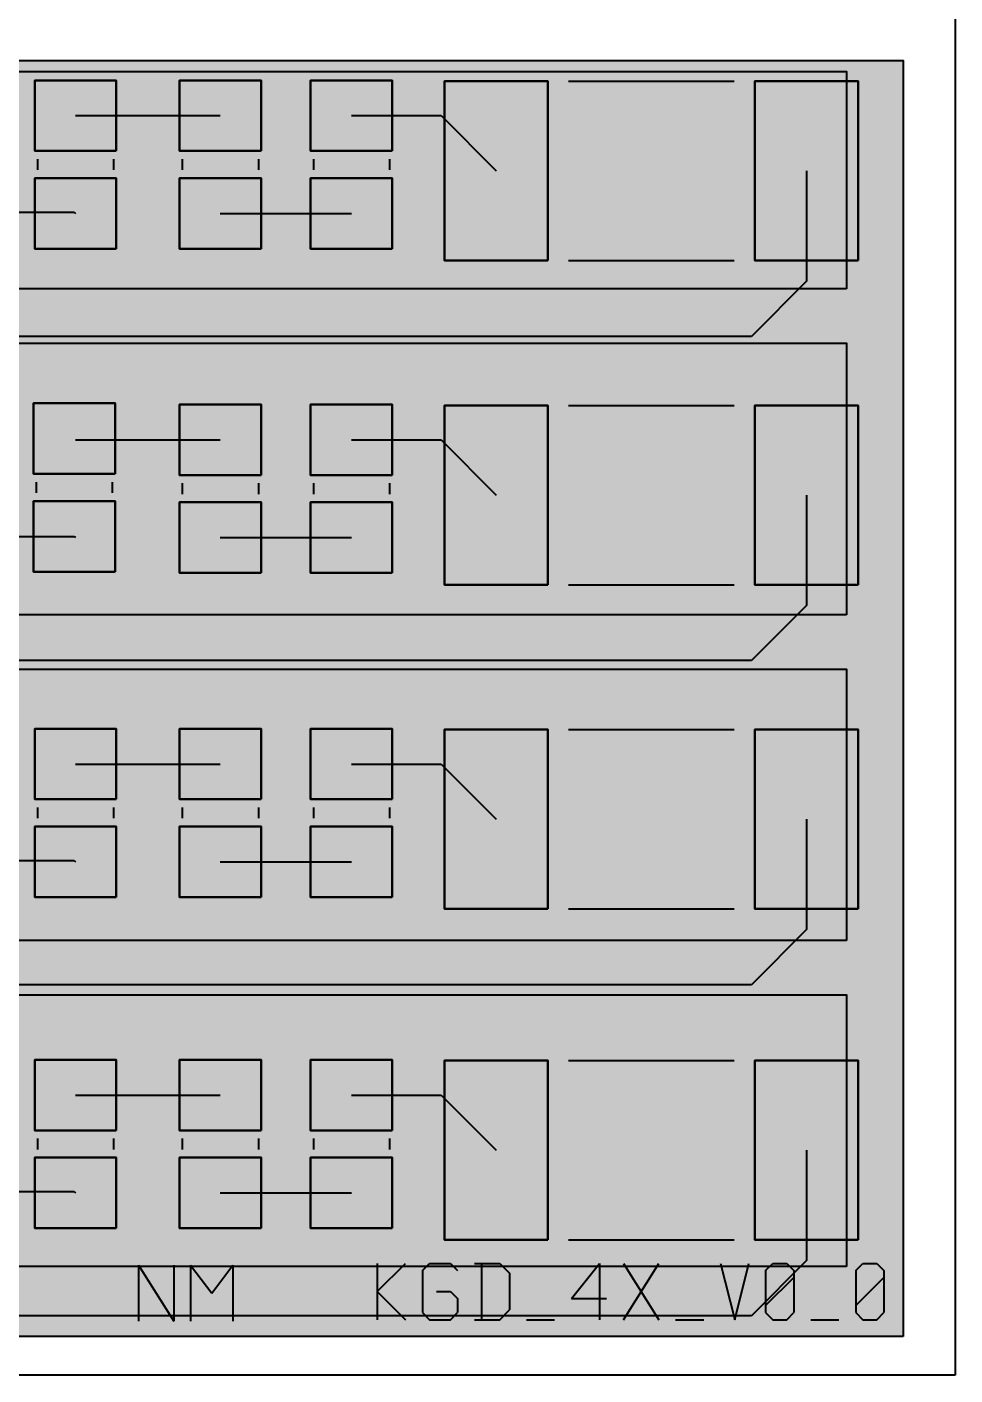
# Model space of a CAD drawing. Header units: millimetres. Extents: x 2.6 to 35.6, y 1.8 to 39.3.
# Drawn here: x 18.48 to 35.57, y 1.81 to 26.64 of the extents above; entities that cross this region are included whole.
import ezdxf

# ---------------------------------------------------------------- set-up
doc = ezdxf.new("R2010")
doc.units = ezdxf.units.MM
for name, color, linetype in [('bottom_copper', 7, 'Continuous'), ('bottom_silk', 7, 'Continuous'), ('outline', 7, 'Continuous'), ('top_copper', 7, 'Continuous'), ('top_silk', 7, 'Continuous')]:
    doc.layers.add(name, color=color, linetype=linetype)

# ---------------------------------------------------------------- blocks, each defined once
blk = doc.blocks.new('Block410')
at = {"layer": 'bottom_copper', "lineweight": 40}
for points in [[(0, 8.7752), (-0.0598, 8.7705), (-0.1181, 8.7565), (-0.124, 8.754), (-0.124, 23.495), (0, 23.495), (0, 8.7752)], [(1.7631, 8.774), (0.0149, 8.774), (0, 8.7752), (0, 23.495), (1.7631, 23.495), (1.7631, 8.774)], [(1.8961, 8.7565), (1.8378, 8.7705), (1.778, 8.7752), (1.7631, 8.774), (1.7631, 23.495), (1.8961, 23.495), (1.8961, 8.7565)], [(2.0872, 8.6176), (2.0482, 8.6632), (2.0026, 8.7022), (1.9515, 8.7335), (1.8961, 8.7565), (1.8961, 23.495), (2.0872, 23.495), (2.0872, 8.6176)], [(2.1602, 8.393), (2.1555, 8.4528), (2.1415, 8.5111), (2.1185, 8.5665), (2.0872, 8.6176), (2.0872, 23.495), (2.1602, 23.495), (2.1602, 8.393)], [(2.6534, 7.37), (2.6091, 7.3884), (2.5624, 7.3996), (2.5146, 7.4024), (2.1602, 7.4024), (2.1602, 23.495), (2.6534, 23.495), (2.6534, 7.37)], [(2.8054, 7.1921), (2.787, 7.2364), (2.762, 7.2773), (2.7308, 7.3138), (2.6943, 7.3449), (2.6534, 7.37), (2.6534, 23.495), (2.8054, 23.495), (2.8054, 7.1921)], [(2.8194, 7.0976), (2.8166, 7.1454), (2.8054, 7.1921), (2.8054, 23.495), (2.8194, 23.495), (2.8194, 7.0976)], [(30.991, 0), (2.8194, 0), (2.8194, 23.495), (30.991, 23.495), (30.991, 0)], [(2.1602, 7.4024), (2.159, 7.4024), (2.159, 8.3781), (2.1602, 8.393), (2.1602, 7.4024)], [(2.8054, 0), (2.6534, 0), (2.6534, 6.368), (2.6943, 6.393), (2.7308, 6.4242), (2.762, 6.4607), (2.787, 6.5016), (2.8054, 6.5459), (2.8054, 0)], [(2.8194, 0), (2.8054, 0), (2.8054, 6.5459), (2.8166, 6.5926), (2.8194, 6.6404), (2.8194, 0)], [(2.1602, 5.345), (2.159, 5.3599), (2.159, 6.3356), (2.1602, 6.3356), (2.1602, 5.345)], [(2.6534, 0), (2.1602, 0), (2.1602, 6.3356), (2.5146, 6.3356), (2.5624, 6.3384), (2.6091, 6.3496), (2.6534, 6.368), (2.6534, 0)], [(2.1602, 0), (2.0872, 0), (2.0872, 5.1204), (2.1185, 5.1715), (2.1415, 5.2269), (2.1555, 5.2852), (2.1602, 5.345), (2.1602, 0)], [(0, 0), (-0.124, 0), (-0.124, 4.984), (-0.1181, 4.9815), (-0.0598, 4.9675), (0, 4.9628), (0, 0)], [(1.8961, 0), (1.7631, 0), (1.7631, 4.964), (1.778, 4.9628), (1.8377, 4.9675), (1.8961, 4.9815), (1.8961, 0)], [(2.0872, 0), (1.8961, 0), (1.8961, 4.9815), (1.9515, 5.0045), (2.0026, 5.0358), (2.0482, 5.0748), (2.0872, 5.1204), (2.0872, 0)], [(1.7631, 0), (0, 0), (0, 4.9628), (0.0149, 4.964), (1.7631, 4.964), (1.7631, 0)]]:
    blk.add_hatch(color=7, dxfattribs=at).paths.add_polyline_path(points, flags=0)
at = {"layer": 'bottom_copper', "color": 7, "lineweight": 40}
for points in [[(0, 8.7752), (-0.0598, 8.7705), (-0.1181, 8.7565), (-0.124, 8.754), (-0.124, 23.495), (0, 23.495), (0, 8.7752)], [(1.7631, 8.774), (0.0149, 8.774), (0, 8.7752), (0, 23.495), (1.7631, 23.495), (1.7631, 8.774)], [(1.8961, 8.7565), (1.8378, 8.7705), (1.778, 8.7752), (1.7631, 8.774), (1.7631, 23.495), (1.8961, 23.495), (1.8961, 8.7565)], [(2.0872, 8.6176), (2.0482, 8.6632), (2.0026, 8.7022), (1.9515, 8.7335), (1.8961, 8.7565), (1.8961, 23.495), (2.0872, 23.495), (2.0872, 8.6176)], [(2.1602, 8.393), (2.1555, 8.4528), (2.1415, 8.5111), (2.1185, 8.5665), (2.0872, 8.6176), (2.0872, 23.495), (2.1602, 23.495), (2.1602, 8.393)], [(2.6534, 7.37), (2.6091, 7.3884), (2.5624, 7.3996), (2.5146, 7.4024), (2.1602, 7.4024), (2.1602, 23.495), (2.6534, 23.495), (2.6534, 7.37)], [(2.8054, 7.1921), (2.787, 7.2364), (2.762, 7.2773), (2.7308, 7.3138), (2.6943, 7.3449), (2.6534, 7.37), (2.6534, 23.495), (2.8054, 23.495), (2.8054, 7.1921)], [(2.8194, 7.0976), (2.8166, 7.1454), (2.8054, 7.1921), (2.8054, 23.495), (2.8194, 23.495), (2.8194, 7.0976)], [(30.991, 0), (2.8194, 0), (2.8194, 23.495), (30.991, 23.495), (30.991, 0)], [(2.1602, 7.4024), (2.159, 7.4024), (2.159, 8.3781), (2.1602, 8.393), (2.1602, 7.4024)], [(2.8054, 0), (2.6534, 0), (2.6534, 6.368), (2.6943, 6.393), (2.7308, 6.4242), (2.762, 6.4607), (2.787, 6.5016), (2.8054, 6.5459), (2.8054, 0)], [(2.8194, 0), (2.8054, 0), (2.8054, 6.5459), (2.8166, 6.5926), (2.8194, 6.6404), (2.8194, 0)], [(2.1602, 5.345), (2.159, 5.3599), (2.159, 6.3356), (2.1602, 6.3356), (2.1602, 5.345)], [(2.6534, 0), (2.1602, 0), (2.1602, 6.3356), (2.5146, 6.3356), (2.5624, 6.3384), (2.6091, 6.3496), (2.6534, 6.368), (2.6534, 0)], [(2.1602, 0), (2.0872, 0), (2.0872, 5.1204), (2.1185, 5.1715), (2.1415, 5.2269), (2.1555, 5.2852), (2.1602, 5.345), (2.1602, 0)], [(0, 0), (-0.124, 0), (-0.124, 4.984), (-0.1181, 4.9815), (-0.0598, 4.9675), (0, 4.9628), (0, 0)], [(1.8961, 0), (1.7631, 0), (1.7631, 4.964), (1.778, 4.9628), (1.8377, 4.9675), (1.8961, 4.9815), (1.8961, 0)], [(2.0872, 0), (1.8961, 0), (1.8961, 4.9815), (1.9515, 5.0045), (2.0026, 5.0358), (2.0482, 5.0748), (2.0872, 5.1204), (2.0872, 0)], [(1.7631, 0), (0, 0), (0, 4.9628), (0.0149, 4.964), (1.7631, 4.964), (1.7631, 0)]]:
    blk.add_lwpolyline(points, close=True, dxfattribs=at)

msp = doc.modelspace()

# ---------------------------------------------------------------- hatches: boundary and pattern name
at = {"layer": 'bottom_silk', "lineweight": 40}
for points in [[(33.572, 21.814), (13.572, 21.814), (13.572, 25.814), (33.572, 25.814), (33.572, 21.814)], [(33.572, 15.814), (13.572, 15.814), (13.572, 20.814), (33.572, 20.814), (33.572, 15.814)], [(33.572, 9.814), (13.572, 9.814), (13.572, 14.814), (33.572, 14.814), (33.572, 9.814)], [(33.572, 3.814), (13.572, 3.814), (13.572, 8.814), (33.572, 8.814), (33.572, 3.814)]]:
    msp.add_hatch(color=7, dxfattribs=at).paths.add_polyline_path(points, flags=0)
at = {"layer": 'top_copper', "lineweight": 40}
for points in [[(20.127, 24.353), (18.627, 24.353), (18.627, 25.653), (20.127, 25.653), (20.127, 24.353)], [(22.794, 24.353), (21.294, 24.353), (21.294, 25.653), (22.794, 25.653), (22.794, 24.353)], [(25.207, 24.353), (23.707, 24.353), (23.707, 25.653), (25.207, 25.653), (25.207, 24.353)], [(28.076, 22.336), (26.172, 22.336), (26.172, 25.638), (28.076, 25.638), (28.076, 22.336)], [(33.791, 22.336), (31.887, 22.336), (31.887, 25.638), (33.791, 25.638), (33.791, 22.336)], [(20.127, 22.553), (18.627, 22.553), (18.627, 23.853), (20.127, 23.853), (20.127, 22.553)], [(22.794, 22.553), (21.294, 22.553), (21.294, 23.853), (22.794, 23.853), (22.794, 22.553)], [(25.207, 22.553), (23.707, 22.553), (23.707, 23.853), (25.207, 23.853), (25.207, 22.553)], [(20.105, 18.406), (18.605, 18.406), (18.605, 19.706), (20.105, 19.706), (20.105, 18.406)], [(22.794, 18.384), (21.294, 18.384), (21.294, 19.684), (22.794, 19.684), (22.794, 18.384)], [(25.207, 18.384), (23.707, 18.384), (23.707, 19.684), (25.207, 19.684), (25.207, 18.384)], [(28.076, 16.367), (26.172, 16.367), (26.172, 19.669), (28.076, 19.669), (28.076, 16.367)], [(33.791, 16.367), (31.887, 16.367), (31.887, 19.669), (33.791, 19.669), (33.791, 16.367)], [(20.105, 16.606), (18.605, 16.606), (18.605, 17.906), (20.105, 17.906), (20.105, 16.606)], [(22.794, 16.584), (21.294, 16.584), (21.294, 17.884), (22.794, 17.884), (22.794, 16.584)], [(25.207, 16.584), (23.707, 16.584), (23.707, 17.884), (25.207, 17.884), (25.207, 16.584)], [(20.127, 12.415), (18.627, 12.415), (18.627, 13.715), (20.127, 13.715), (20.127, 12.415)], [(22.794, 12.415), (21.294, 12.415), (21.294, 13.715), (22.794, 13.715), (22.794, 12.415)], [(25.207, 12.415), (23.707, 12.415), (23.707, 13.715), (25.207, 13.715), (25.207, 12.415)], [(28.076, 10.398), (26.172, 10.398), (26.172, 13.7), (28.076, 13.7), (28.076, 10.398)], [(33.791, 10.398), (31.887, 10.398), (31.887, 13.7), (33.791, 13.7), (33.791, 10.398)], [(20.127, 10.615), (18.627, 10.615), (18.627, 11.915), (20.127, 11.915), (20.127, 10.615)], [(22.794, 10.615), (21.294, 10.615), (21.294, 11.915), (22.794, 11.915), (22.794, 10.615)], [(25.207, 10.615), (23.707, 10.615), (23.707, 11.915), (25.207, 11.915), (25.207, 10.615)], [(20.127, 6.319), (18.627, 6.319), (18.627, 7.619), (20.127, 7.619), (20.127, 6.319)], [(22.794, 6.319), (21.294, 6.319), (21.294, 7.619), (22.794, 7.619), (22.794, 6.319)], [(25.207, 6.319), (23.707, 6.319), (23.707, 7.619), (25.207, 7.619), (25.207, 6.319)], [(28.076, 4.302), (26.172, 4.302), (26.172, 7.604), (28.076, 7.604), (28.076, 4.302)], [(33.791, 4.302), (31.887, 4.302), (31.887, 7.604), (33.791, 7.604), (33.791, 4.302)], [(20.127, 4.519), (18.627, 4.519), (18.627, 5.819), (20.127, 5.819), (20.127, 4.519)], [(22.794, 4.519), (21.294, 4.519), (21.294, 5.819), (22.794, 5.819), (22.794, 4.519)], [(25.207, 4.519), (23.707, 4.519), (23.707, 5.819), (25.207, 5.819), (25.207, 4.519)]]:
    msp.add_hatch(color=7, dxfattribs=at).paths.add_polyline_path(points, flags=0)

# ---------------------------------------------------------------- linework, layer by layer
at = {"layer": 'bottom_copper', "color": 7, "lineweight": 40}
for p, q in [((3.502, 26.019), (34.617, 26.019)), ((34.617, 26.019), (34.617, 2.524)), ((34.617, 2.524), (3.502, 2.524))]:
    msp.add_line(p, q, dxfattribs=at)
at = {"layer": 'bottom_silk', "color": 7, "lineweight": 40}
for p, q in [((35.572, 26.814), (35.572, 1.814)), ((13.572, 25.814), (33.572, 25.814)), ((33.572, 25.814), (33.572, 21.814)), ((33.572, 21.814), (13.572, 21.814)), ((13.572, 20.814), (33.572, 20.814)), ((33.572, 20.814), (33.572, 15.814)), ((33.572, 15.814), (13.572, 15.814)), ((13.572, 14.814), (33.572, 14.814)), ((33.572, 14.814), (33.572, 9.814)), ((33.572, 9.814), (13.572, 9.814)), ((13.572, 8.814), (33.572, 8.814)), ((33.572, 8.814), (33.572, 3.814)), ((33.572, 3.814), (13.572, 3.814)), ((35.572, 1.814), (2.572, 1.814))]:
    msp.add_line(p, q, dxfattribs=at)
for points in [[(33.572, 21.814), (13.572, 21.814), (13.572, 25.814), (33.572, 25.814), (33.572, 21.814)], [(33.572, 15.814), (13.572, 15.814), (13.572, 20.814), (33.572, 20.814), (33.572, 15.814)], [(33.572, 9.814), (13.572, 9.814), (13.572, 14.814), (33.572, 14.814), (33.572, 9.814)], [(33.572, 3.814), (13.572, 3.814), (13.572, 8.814), (33.572, 8.814), (33.572, 3.814)]]:
    msp.add_lwpolyline(points, close=True, dxfattribs=at)
at = {"layer": 'outline', "color": 7, "lineweight": 40}
for p, q in [((35.572, 26.814), (35.572, 1.814)), ((35.572, 1.814), (2.572, 1.814))]:
    msp.add_line(p, q, dxfattribs=at)
at = {"layer": 'top_copper', "color": 7, "lineweight": 40}
for p, q in [((18.627, 25.653), (18.627, 24.353)), ((20.127, 25.653), (18.627, 25.653)), ((20.127, 24.353), (20.127, 25.653)), ((21.294, 25.653), (21.294, 24.353)), ((22.794, 25.653), (21.294, 25.653)), ((22.794, 24.353), (22.794, 25.653)), ((23.707, 25.653), (23.707, 24.353)), ((25.207, 25.653), (23.707, 25.653)), ((25.207, 24.353), (25.207, 25.653)), ((28.076, 25.638), (26.172, 25.638)), ((26.172, 25.638), (26.172, 22.336)), ((28.076, 22.336), (28.076, 25.638)), ((33.791, 25.638), (31.887, 25.638)), ((31.887, 25.638), (31.887, 22.336)), ((33.791, 22.336), (33.791, 25.638)), ((19.377, 25.003), (22.044, 25.003)), ((24.457, 25.003), (26.108, 25.003)), ((26.108, 25.003), (27.124, 23.987)), ((18.627, 24.353), (20.127, 24.353)), ((21.294, 24.353), (22.794, 24.353)), ((23.707, 24.353), (25.207, 24.353)), ((18.627, 23.853), (18.627, 22.553)), ((20.127, 23.853), (18.627, 23.853)), ((20.127, 22.553), (20.127, 23.853)), ((21.294, 23.853), (21.294, 22.553)), ((22.794, 23.853), (21.294, 23.853)), ((22.794, 22.553), (22.794, 23.853)), ((23.707, 23.853), (23.707, 22.553)), ((25.207, 23.853), (23.707, 23.853)), ((25.207, 22.553), (25.207, 23.853)), ((32.839, 23.987), (32.839, 21.955)), ((18.107, 23.225), (19.355, 23.225)), ((19.355, 23.225), (19.377, 23.203)), ((22.044, 23.203), (24.457, 23.203)), ((18.627, 22.553), (20.127, 22.553)), ((21.294, 22.553), (22.794, 22.553)), ((23.707, 22.553), (25.207, 22.553)), ((26.172, 22.336), (28.076, 22.336)), ((31.887, 22.336), (33.791, 22.336)), ((32.839, 21.955), (31.823, 20.939)), ((31.823, 20.939), (12.773, 20.939)), ((18.605, 19.706), (18.605, 18.406)), ((20.105, 19.706), (18.605, 19.706)), ((20.105, 18.406), (20.105, 19.706)), ((21.294, 19.684), (21.294, 18.384)), ((22.794, 19.684), (21.294, 19.684)), ((22.794, 18.384), (22.794, 19.684)), ((23.707, 19.684), (23.707, 18.384)), ((25.207, 19.684), (23.707, 19.684)), ((25.207, 18.384), (25.207, 19.684)), ((28.076, 19.669), (26.172, 19.669)), ((26.172, 19.669), (26.172, 16.367)), ((28.076, 16.367), (28.076, 19.669)), ((33.791, 19.669), (31.887, 19.669)), ((31.887, 19.669), (31.887, 16.367)), ((33.791, 16.367), (33.791, 19.669)), ((19.377, 19.034), (22.044, 19.034)), ((24.457, 19.034), (26.108, 19.034)), ((26.108, 19.034), (27.124, 18.018)), ((18.605, 18.406), (20.105, 18.406)), ((21.294, 18.384), (22.794, 18.384)), ((23.707, 18.384), (25.207, 18.384)), ((18.605, 17.906), (18.605, 16.606)), ((20.105, 17.906), (18.605, 17.906)), ((20.105, 16.606), (20.105, 17.906)), ((21.294, 17.884), (21.294, 16.584)), ((22.794, 17.884), (21.294, 17.884)), ((22.794, 16.584), (22.794, 17.884)), ((23.707, 17.884), (23.707, 16.584)), ((25.207, 17.884), (23.707, 17.884)), ((25.207, 16.584), (25.207, 17.884)), ((32.839, 18.018), (32.839, 15.986)), ((18.107, 17.256), (19.355, 17.256)), ((19.355, 17.256), (19.377, 17.234)), ((22.044, 17.234), (24.457, 17.234)), ((18.605, 16.606), (20.105, 16.606)), ((21.294, 16.584), (22.794, 16.584)), ((23.707, 16.584), (25.207, 16.584)), ((26.172, 16.367), (28.076, 16.367)), ((31.887, 16.367), (33.791, 16.367)), ((32.839, 15.986), (31.823, 14.97)), ((31.823, 14.97), (13.662, 14.97)), ((18.627, 13.715), (18.627, 12.415)), ((20.127, 13.715), (18.627, 13.715)), ((20.127, 12.415), (20.127, 13.715)), ((21.294, 13.715), (21.294, 12.415)), ((22.794, 13.715), (21.294, 13.715)), ((22.794, 12.415), (22.794, 13.715)), ((23.707, 13.715), (23.707, 12.415)), ((25.207, 13.715), (23.707, 13.715)), ((25.207, 12.415), (25.207, 13.715)), ((28.076, 13.7), (26.172, 13.7)), ((26.172, 13.7), (26.172, 10.398)), ((28.076, 10.398), (28.076, 13.7)), ((33.791, 13.7), (31.887, 13.7)), ((31.887, 13.7), (31.887, 10.398)), ((33.791, 10.398), (33.791, 13.7)), ((19.377, 13.065), (22.044, 13.065)), ((24.457, 13.065), (26.108, 13.065)), ((26.108, 13.065), (27.124, 12.049)), ((18.627, 12.415), (20.127, 12.415)), ((21.294, 12.415), (22.794, 12.415)), ((23.707, 12.415), (25.207, 12.415)), ((18.627, 11.915), (18.627, 10.615)), ((20.127, 11.915), (18.627, 11.915)), ((20.127, 10.615), (20.127, 11.915)), ((21.294, 11.915), (21.294, 10.615)), ((22.794, 11.915), (21.294, 11.915)), ((22.794, 10.615), (22.794, 11.915)), ((23.707, 11.915), (23.707, 10.615)), ((25.207, 11.915), (23.707, 11.915)), ((25.207, 10.615), (25.207, 11.915)), ((32.839, 12.049), (32.839, 10.017)), ((18.107, 11.287), (19.355, 11.287)), ((19.355, 11.287), (19.377, 11.265)), ((22.044, 11.265), (24.457, 11.265)), ((18.627, 10.615), (20.127, 10.615)), ((21.294, 10.615), (22.794, 10.615)), ((23.707, 10.615), (25.207, 10.615)), ((26.172, 10.398), (28.076, 10.398)), ((31.887, 10.398), (33.791, 10.398)), ((32.839, 10.017), (31.823, 9.001)), ((31.823, 9.001), (12.773, 9.001)), ((18.627, 7.619), (18.627, 6.319)), ((20.127, 7.619), (18.627, 7.619)), ((20.127, 6.319), (20.127, 7.619)), ((21.294, 7.619), (21.294, 6.319)), ((22.794, 7.619), (21.294, 7.619)), ((22.794, 6.319), (22.794, 7.619)), ((23.707, 7.619), (23.707, 6.319)), ((25.207, 7.619), (23.707, 7.619)), ((25.207, 6.319), (25.207, 7.619)), ((28.076, 7.604), (26.172, 7.604)), ((26.172, 7.604), (26.172, 4.302)), ((28.076, 4.302), (28.076, 7.604)), ((33.791, 7.604), (31.887, 7.604)), ((31.887, 7.604), (31.887, 4.302)), ((33.791, 4.302), (33.791, 7.604)), ((19.377, 6.969), (22.044, 6.969)), ((24.457, 6.969), (26.108, 6.969)), ((26.108, 6.969), (27.124, 5.953)), ((18.627, 6.319), (20.127, 6.319)), ((21.294, 6.319), (22.794, 6.319)), ((23.707, 6.319), (25.207, 6.319)), ((18.627, 5.819), (18.627, 4.519)), ((20.127, 5.819), (18.627, 5.819)), ((20.127, 4.519), (20.127, 5.819)), ((21.294, 5.819), (21.294, 4.519)), ((22.794, 5.819), (21.294, 5.819)), ((22.794, 4.519), (22.794, 5.819)), ((23.707, 5.819), (23.707, 4.519)), ((25.207, 5.819), (23.707, 5.819)), ((25.207, 4.519), (25.207, 5.819)), ((32.839, 5.953), (32.839, 3.921)), ((18.107, 5.191), (19.355, 5.191)), ((19.355, 5.191), (19.377, 5.169)), ((22.044, 5.169), (24.457, 5.169)), ((18.627, 4.519), (20.127, 4.519)), ((21.294, 4.519), (22.794, 4.519)), ((23.707, 4.519), (25.207, 4.519)), ((26.172, 4.302), (28.076, 4.302)), ((31.887, 4.302), (33.791, 4.302)), ((32.839, 3.921), (31.823, 2.905)), ((31.823, 2.905), (12.265, 2.905))]:
    msp.add_line(p, q, dxfattribs=at)
for points in [[(20.127, 24.353), (18.627, 24.353), (18.627, 25.653), (20.127, 25.653), (20.127, 24.353)], [(22.794, 24.353), (21.294, 24.353), (21.294, 25.653), (22.794, 25.653), (22.794, 24.353)], [(25.207, 24.353), (23.707, 24.353), (23.707, 25.653), (25.207, 25.653), (25.207, 24.353)], [(28.076, 22.336), (26.172, 22.336), (26.172, 25.638), (28.076, 25.638), (28.076, 22.336)], [(33.791, 22.336), (31.887, 22.336), (31.887, 25.638), (33.791, 25.638), (33.791, 22.336)], [(20.127, 22.553), (18.627, 22.553), (18.627, 23.853), (20.127, 23.853), (20.127, 22.553)], [(22.794, 22.553), (21.294, 22.553), (21.294, 23.853), (22.794, 23.853), (22.794, 22.553)], [(25.207, 22.553), (23.707, 22.553), (23.707, 23.853), (25.207, 23.853), (25.207, 22.553)], [(20.105, 18.406), (18.605, 18.406), (18.605, 19.706), (20.105, 19.706), (20.105, 18.406)], [(22.794, 18.384), (21.294, 18.384), (21.294, 19.684), (22.794, 19.684), (22.794, 18.384)], [(25.207, 18.384), (23.707, 18.384), (23.707, 19.684), (25.207, 19.684), (25.207, 18.384)], [(28.076, 16.367), (26.172, 16.367), (26.172, 19.669), (28.076, 19.669), (28.076, 16.367)], [(33.791, 16.367), (31.887, 16.367), (31.887, 19.669), (33.791, 19.669), (33.791, 16.367)], [(20.105, 16.606), (18.605, 16.606), (18.605, 17.906), (20.105, 17.906), (20.105, 16.606)], [(22.794, 16.584), (21.294, 16.584), (21.294, 17.884), (22.794, 17.884), (22.794, 16.584)], [(25.207, 16.584), (23.707, 16.584), (23.707, 17.884), (25.207, 17.884), (25.207, 16.584)], [(20.127, 12.415), (18.627, 12.415), (18.627, 13.715), (20.127, 13.715), (20.127, 12.415)], [(22.794, 12.415), (21.294, 12.415), (21.294, 13.715), (22.794, 13.715), (22.794, 12.415)], [(25.207, 12.415), (23.707, 12.415), (23.707, 13.715), (25.207, 13.715), (25.207, 12.415)], [(28.076, 10.398), (26.172, 10.398), (26.172, 13.7), (28.076, 13.7), (28.076, 10.398)], [(33.791, 10.398), (31.887, 10.398), (31.887, 13.7), (33.791, 13.7), (33.791, 10.398)], [(20.127, 10.615), (18.627, 10.615), (18.627, 11.915), (20.127, 11.915), (20.127, 10.615)], [(22.794, 10.615), (21.294, 10.615), (21.294, 11.915), (22.794, 11.915), (22.794, 10.615)], [(25.207, 10.615), (23.707, 10.615), (23.707, 11.915), (25.207, 11.915), (25.207, 10.615)], [(20.127, 6.319), (18.627, 6.319), (18.627, 7.619), (20.127, 7.619), (20.127, 6.319)], [(22.794, 6.319), (21.294, 6.319), (21.294, 7.619), (22.794, 7.619), (22.794, 6.319)], [(25.207, 6.319), (23.707, 6.319), (23.707, 7.619), (25.207, 7.619), (25.207, 6.319)], [(28.076, 4.302), (26.172, 4.302), (26.172, 7.604), (28.076, 7.604), (28.076, 4.302)], [(33.791, 4.302), (31.887, 4.302), (31.887, 7.604), (33.791, 7.604), (33.791, 4.302)], [(20.127, 4.519), (18.627, 4.519), (18.627, 5.819), (20.127, 5.819), (20.127, 4.519)], [(22.794, 4.519), (21.294, 4.519), (21.294, 5.819), (22.794, 5.819), (22.794, 4.519)], [(25.207, 4.519), (23.707, 4.519), (23.707, 5.819), (25.207, 5.819), (25.207, 4.519)]]:
    msp.add_lwpolyline(points, close=True, dxfattribs=at)
at = {"layer": 'top_silk', "color": 7, "lineweight": 40}
for p, q in [((35.572, 26.814), (35.572, 1.814)), ((28.457, 25.638), (31.506, 25.638)), ((18.677, 24.203), (18.677, 24.003)), ((20.077, 24.203), (20.077, 24.003)), ((21.344, 24.203), (21.344, 24.003)), ((22.744, 24.203), (22.744, 24.003)), ((23.757, 24.203), (23.757, 24.003)), ((25.157, 24.203), (25.157, 24.003)), ((28.457, 22.336), (31.506, 22.336)), ((28.457, 19.669), (31.506, 19.669)), ((18.655, 18.256), (18.655, 18.056)), ((20.055, 18.256), (20.055, 18.056)), ((21.344, 18.234), (21.344, 18.034)), ((22.744, 18.234), (22.744, 18.034)), ((23.757, 18.234), (23.757, 18.034)), ((25.157, 18.234), (25.157, 18.034)), ((28.457, 16.367), (31.506, 16.367)), ((28.457, 13.7), (31.506, 13.7)), ((18.677, 12.265), (18.677, 12.065)), ((20.077, 12.265), (20.077, 12.065)), ((21.344, 12.265), (21.344, 12.065)), ((22.744, 12.265), (22.744, 12.065)), ((23.757, 12.265), (23.757, 12.065)), ((25.157, 12.265), (25.157, 12.065)), ((28.457, 10.398), (31.506, 10.398)), ((28.457, 7.604), (31.506, 7.604)), ((18.677, 6.169), (18.677, 5.969)), ((20.077, 6.169), (20.077, 5.969)), ((21.344, 6.169), (21.344, 5.969)), ((22.744, 6.169), (22.744, 5.969)), ((23.757, 6.169), (23.757, 5.969)), ((25.157, 6.169), (25.157, 5.969)), ((28.457, 4.302), (31.506, 4.302)), ((20.538, 3.84), (20.538, 2.803)), ((20.538, 3.84), (21.186, 2.803)), ((21.186, 3.84), (21.186, 2.803)), ((21.497, 3.84), (21.497, 2.803)), ((21.497, 3.84), (21.885, 3.321)), ((21.885, 3.321), (22.274, 3.84)), ((22.274, 3.84), (22.274, 2.803)), ((24.934, 3.869), (24.934, 2.833)), ((24.934, 3.351), (25.453, 3.869)), ((25.764, 3.74), (25.893, 3.869)), ((25.764, 3.74), (25.764, 2.963)), ((25.893, 3.869), (26.282, 3.869)), ((26.282, 3.869), (26.411, 3.74)), ((26.722, 3.869), (27.189, 3.869)), ((26.852, 3.869), (26.852, 2.833)), ((27.189, 3.869), (27.37, 3.688)), ((28.51, 3.222), (29.028, 3.869)), ((29.028, 3.869), (29.028, 2.833)), ((29.468, 2.833), (30.116, 3.869)), ((29.468, 3.869), (30.116, 2.833)), ((31.256, 3.869), (31.515, 2.833)), ((31.515, 2.833), (31.774, 3.869)), ((32.085, 3.74), (32.215, 3.869)), ((32.085, 3.74), (32.085, 2.963)), ((32.215, 3.869), (32.474, 3.869)), ((32.474, 3.869), (32.603, 3.74)), ((32.603, 3.74), (32.603, 2.963)), ((33.743, 3.74), (33.873, 3.869)), ((33.743, 3.74), (33.743, 2.963)), ((33.873, 3.869), (34.132, 3.869)), ((34.132, 3.869), (34.261, 3.74)), ((34.261, 3.74), (34.261, 2.963)), ((27.37, 3.688), (27.37, 3.014)), ((32.085, 3.092), (32.603, 3.61)), ((33.743, 3.092), (34.261, 3.61)), ((24.934, 3.351), (25.453, 2.833)), ((26.023, 3.351), (26.282, 3.351)), ((26.282, 3.351), (26.411, 3.222)), ((26.411, 3.222), (26.411, 2.963)), ((27.189, 2.833), (27.37, 3.014)), ((28.51, 3.222), (29.157, 3.222)), ((25.764, 2.963), (25.893, 2.833)), ((25.893, 2.833), (26.282, 2.833)), ((26.282, 2.833), (26.411, 2.963)), ((26.722, 2.833), (27.189, 2.833)), ((27.681, 2.833), (28.199, 2.833)), ((30.427, 2.833), (30.945, 2.833)), ((32.085, 2.963), (32.215, 2.833)), ((32.215, 2.833), (32.474, 2.833)), ((32.474, 2.833), (32.603, 2.963)), ((32.914, 2.833), (33.432, 2.833)), ((33.743, 2.963), (33.873, 2.833)), ((33.873, 2.833), (34.132, 2.833)), ((34.132, 2.833), (34.261, 2.963)), ((35.572, 1.814), (2.572, 1.814))]:
    msp.add_line(p, q, dxfattribs=at)

# ---------------------------------------------------------------- block references
at = {"layer": 'bottom_copper'}
msp.add_blockref('Block410', (3.626, 2.524), dxfattribs=at)

doc.saveas('drawing.dxf')
